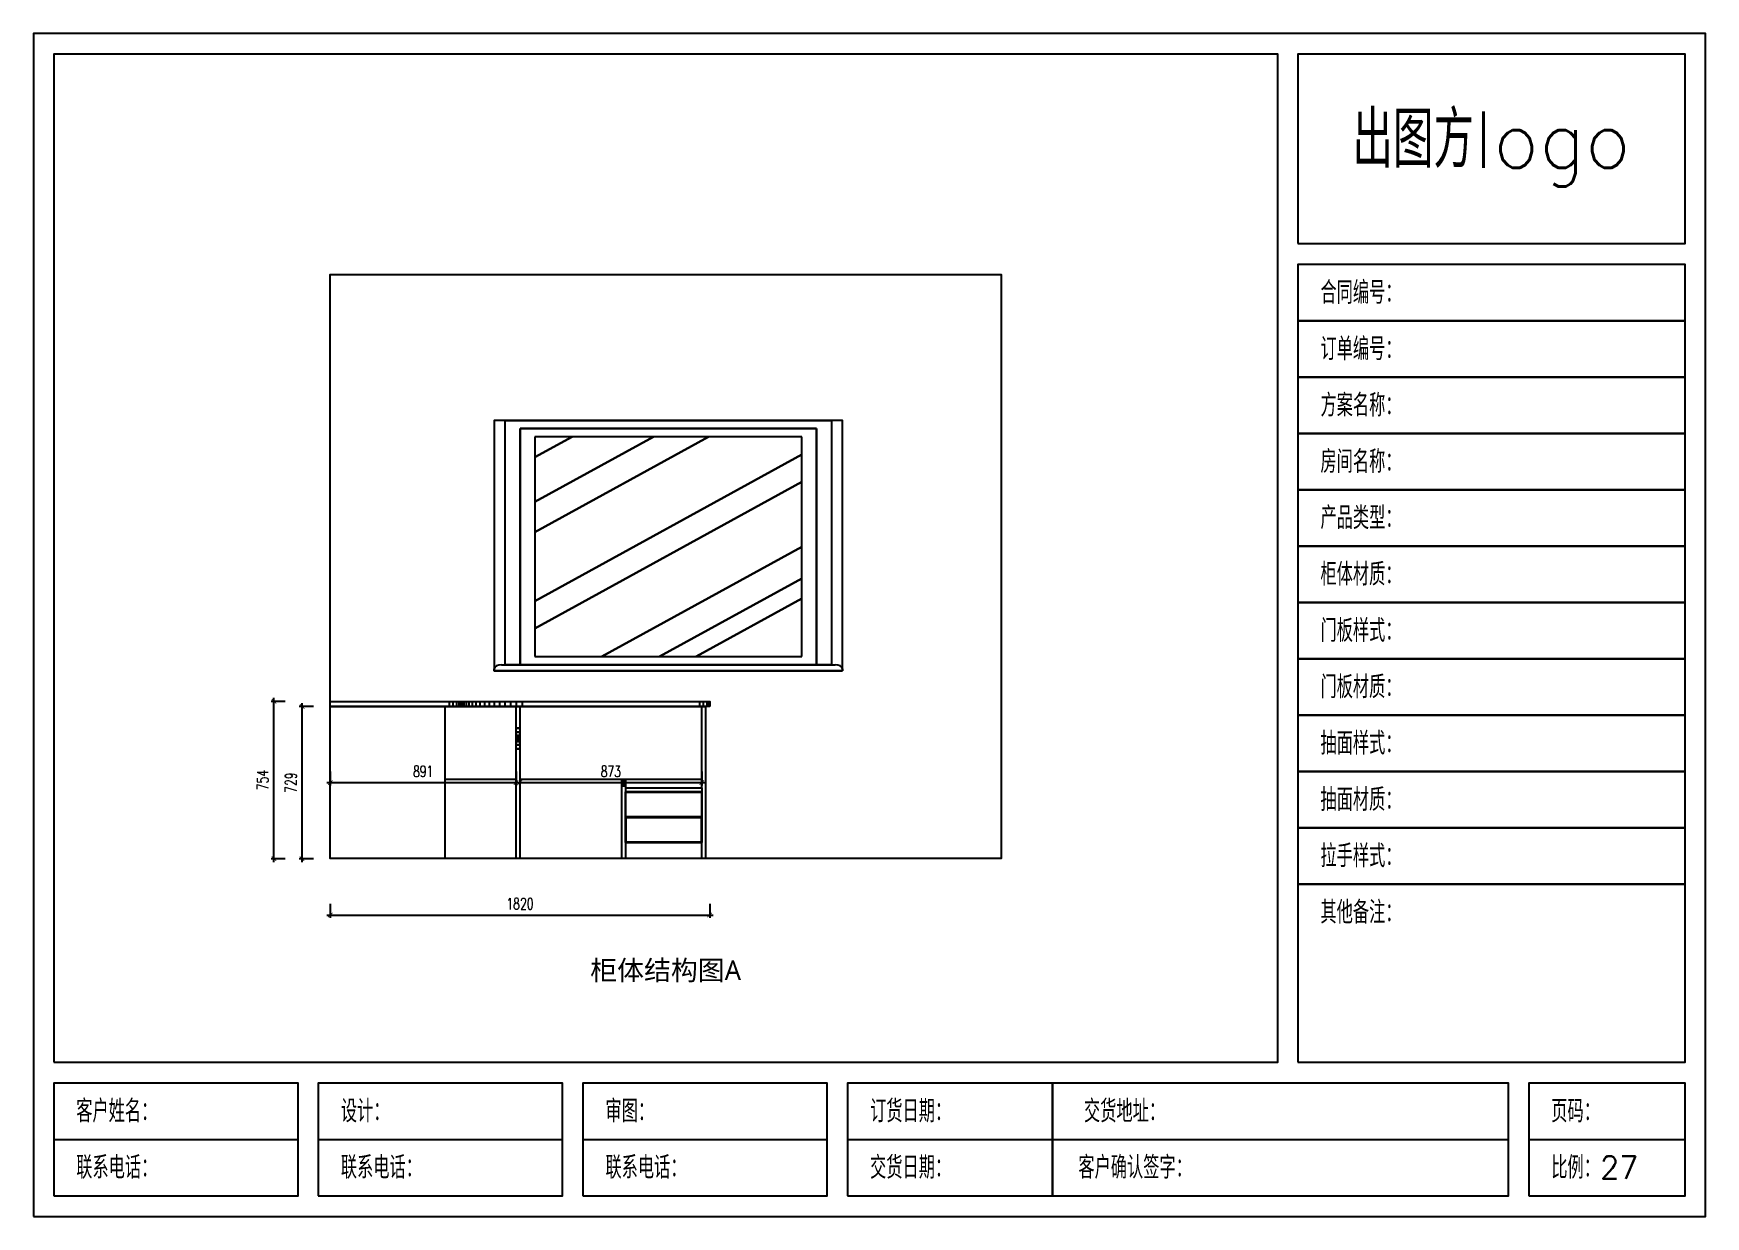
# Model space of a CAD drawing. Header units: millimetres. Extents: x 0 to 37570, y -10972 to 32224.
# Drawn here: x 11434 to 19454, y 0 to 5670 of the extents above; entities that cross this region are included whole.
import ezdxf

# ---------------------------------------------------------------- set-up
doc = ezdxf.new("R2010")
doc.units = ezdxf.units.MM
doc.header["$LTSCALE"] = 10
doc.header["$MEASUREMENT"] = 0
doc.linetypes.add('ACAD_ISO07W100', pattern=[3, 0, -3])
for name, color, linetype in [('E1-立面墙体', 5, 'BYLAYER'), ('E11-标题', 2, 'BYLAYER'), ('E5-立面门窗', 1, 'BYLAYER'), ('E7-图例造型线', 30, 'BYLAYER'), ('E7-橱衣柜造型线', 4, 'BYLAYER'), ('E7-高亮橱衣柜造型线', 30, 'BYLAYER'), ('E8-立面尺寸标注', 1, 'BYLAYER'), ('T-图框', 1, 'BYLAYER')]:
    doc.layers.add(name, color=color, linetype=linetype)
doc.styles.add('DIMTEXT', font='simplex.shx', dxfattribs={"width": 0.7, "bigfont": 'gbcbig.shx'})
doc.styles.get("Standard").update_dxf_attribs({"font": 'simplex.shx', "bigfont": 'gbcbig.shx'})
doc.dimstyles.new('Kujiale', dxfattribs={"dimscale": 25, "dimtxt": 2, "dimasz": 0.8, "dimexe": 0.5, "dimexo": 0.5, "dimgap": 1, "dimtad": 1, "dimdec": 4, "dimrnd": 1, "dimdsep": 46, "dimtxsty": 'DIMTEXT', "dimblk": 'ARCHTICK', "dimcen": 2.5, "dimdle": 0.6, "dimclrd": 1, "dimclre": 1, "dimclrt": 2, "dimadec": 0, "dimazin": 0, "dimtfac": 1, "dimtdec": 4, "dimtix": 1, "dimtmove": 2, "dimatfit": 3, "dimldrblk": 'ARCHTICK', "dimfxlon": 1, "dimtolj": 1, "dimtzin": 0, "dimarcsym": 0})

# ---------------------------------------------------------------- blocks, each defined once
blk = doc.blocks.new('平开窗2710377')
at = {"linetype": 'ACAD_ISO07W100'}
blk.add_wipeout([(-470, -615), (-450, -585), (-440, -585), (-440, 575), (-440, 615), (-400, 615), (400, 615), (440, 615), (440, 575), (440, -585), (450, -585), (470, -615), (450, -615), (440, -615), (400, -615), (-400, -615), (-440, -615), (-450, -615)], dxfattribs=at).dxf.layer = 'E7-图例造型线'
at = {"layer": 'E7-图例造型线'}
for points in [[(-440, 615), (440, 615)], [(-440, -585), (-440, 615)], [(440, 615), (440, -585)], [(-400, 575), (400, 575)], [(-400, -585), (-400, 575)], [(400, 575), (-400, 575)], [(-400, 575), (-400, -585)], [(400, 575), (400, -585)], [(400, -585), (400, 575)], [(360, 535), (-360, 535)], [(-360, 535), (-360, -545)], [(-360, 66.6), (108.4, 535)], [(108.4, 535), (-360, 66.6)], [(-360, 215.1), (-40.1, 535)], [(-40.1, 535), (-360, 215.1)], [(-360, 434.3), (-259.3, 535)], [(-259.3, 535), (-360, 434.3)], [(360, -545), (360, 535)], [(-360, -272.8), (360, 447.2)], [(360, 447.2), (-360, -272.8)], [(-360, -407.1), (360, 312.9)], [(360, 312.9), (-360, -407.1)], [(-179.7, -545), (360, -5.3)], [(360, -5.3), (-179.7, -545)], [(-24.1, -545), (360, -160.9)], [(360, -160.9), (-24.1, -545)], [(74.9, -545), (360, -259.9)], [(360, -259.9), (74.9, -545)], [(-450, -585), (450, -585)], [(440, -585), (-440, -585)], [(400, -585), (-400, -585)], [(-400, -585), (400, -585)], [(-360, -545), (360, -545)], [(-470, -615), (-470, -605)], [(470, -615), (-470, -615)], [(470, -605), (470, -615)]]:
    blk.add_lwpolyline(points, dxfattribs=at)
for centre, start, end in [((-450, -605), 90.0076, 179.9923), ((450, -605), 0.0077, 89.9924)]:
    blk.add_arc(centre, 20, start, end, dxfattribs=at)
blk = doc.blocks.new('CustomElevation2710378')
at = {"linetype": 'ACAD_ISO07W100'}
for points in [[(1782, 379), (909, 379), (909, 729), (1782, 729)], [(1781.5, 0), (1416.5, 0), (1416.5, 78), (1781.5, 78)]]:
    blk.add_wipeout(points, dxfattribs=at).dxf.layer = 'E7-橱衣柜造型线'
at = {"layer": 'E7-橱衣柜造型线'}
for points in [[(1782, 379), (909, 379), (909, 729), (1782, 729), (1782, 379)], [(1781.5, 0), (1416.5, 0), (1416.5, 78), (1781.5, 78), (1781.5, 0)]]:
    blk.add_lwpolyline(points, dxfattribs=at)
at = {"linetype": 'ACAD_ISO07W100'}
for points in [[(891, 379), (550, 379), (550, 729), (891, 729)], [(1800, 0), (1782, 0), (1782, 729), (1800, 729)]]:
    blk.add_wipeout(points, dxfattribs=at).dxf.layer = 'E7-橱衣柜造型线'
at = {"layer": 'E7-橱衣柜造型线'}
for points in [[(891, 379), (550, 379), (550, 729), (891, 729), (891, 379)], [(1800, 0), (1782, 0), (1782, 729), (1800, 729), (1800, 0)], [(1820, 729), (1816.2, 729), (1816.2, 754), (1820, 754), (1820, 729)]]:
    blk.add_lwpolyline(points, dxfattribs=at)
at = {"linetype": 'ACAD_ISO07W100'}
for points in [[(550, 0), (0, 0), (0, 729), (550, 729)], [(909, 626), (891, 626), (891, 729), (909, 729)], [(1816.2, 729), (1805.4, 729), (1805.4, 754), (1816.2, 754)], [(1781.5, 321), (1416.5, 321), (1416.5, 339), (1781.5, 339)]]:
    blk.add_wipeout(points, dxfattribs=at).dxf.layer = 'E7-橱衣柜造型线'
at = {"layer": 'E7-橱衣柜造型线'}
for points in [[(550, 0), (0, 0), (0, 729), (550, 729), (550, 0)], [(909, 626), (891, 626), (891, 729), (909, 729), (909, 626)], [(1816.2, 729), (1805.4, 729), (1805.4, 754), (1816.2, 754), (1816.2, 729)], [(1781.5, 321), (1416.5, 321), (1416.5, 339), (1781.5, 339), (1781.5, 321)]]:
    blk.add_lwpolyline(points, dxfattribs=at)
at = {"linetype": 'ACAD_ISO07W100'}
for points in [[(589.1, 729), (570, 729), (570, 754), (589.1, 754)], [(1805.4, 729), (1789.1, 729), (1789.1, 754), (1805.4, 754)], [(909, 606.9), (891, 606.9), (891, 626), (909, 626)], [(1416, 349), (1398, 349), (1398, 360.5), (1416, 360.5)]]:
    blk.add_wipeout(points, dxfattribs=at).dxf.layer = 'E7-橱衣柜造型线'
at = {"layer": 'E7-橱衣柜造型线'}
for points in [[(589.1, 729), (570, 729), (570, 754), (589.1, 754), (589.1, 729)], [(1805.4, 729), (1789.1, 729), (1789.1, 754), (1805.4, 754), (1805.4, 729)], [(909, 606.9), (891, 606.9), (891, 626), (909, 626), (909, 606.9)], [(1416, 349), (1398, 349), (1398, 360.5), (1416, 360.5), (1416, 349)]]:
    blk.add_lwpolyline(points, dxfattribs=at)
at = {"linetype": 'ACAD_ISO07W100'}
for points in [[(570, 729), (0, 729), (0, 754), (570, 754)], [(1789.1, 729), (1770, 729), (1770, 754), (1789.1, 754)], [(909, 590.6), (891, 590.6), (891, 606.9), (909, 606.9)], [(1416, 0), (1398, 0), (1398, 349), (1416, 349)]]:
    blk.add_wipeout(points, dxfattribs=at).dxf.layer = 'E7-橱衣柜造型线'
at = {"layer": 'E7-橱衣柜造型线'}
for points in [[(570, 729), (0, 729), (0, 754), (570, 754), (570, 729)], [(1789.1, 729), (1770, 729), (1770, 754), (1789.1, 754), (1789.1, 729)], [(909, 590.6), (891, 590.6), (891, 606.9), (909, 606.9), (909, 590.6)], [(1416, 376.7), (1398, 376.7), (1398, 379), (1416, 379), (1416, 376.7)], [(1416, 370.2), (1398, 370.2), (1398, 376.7), (1416, 376.7), (1416, 370.2)], [(1416, 360.5), (1398, 360.5), (1398, 370.2), (1416, 370.2), (1416, 360.5)], [(1416, 0), (1398, 0), (1398, 349), (1416, 349), (1416, 0)]]:
    blk.add_lwpolyline(points, dxfattribs=at)
at = {"linetype": 'ACAD_ISO07W100'}
for points in [[(1770, 729), (920, 729), (920, 754), (1770, 754)], [(909, 579.8), (891, 579.8), (891, 590.6), (909, 590.6)], [(1781.5, 78), (1416.5, 78), (1416.5, 96), (1418, 96), (1418, 80), (1780, 79), (1780, 96), (1781.5, 96)]]:
    blk.add_wipeout(points, dxfattribs=at).dxf.layer = 'E7-橱衣柜造型线'
at = {"layer": 'E7-橱衣柜造型线'}
for points in [[(1770, 729), (920, 729), (920, 754), (1770, 754), (1770, 729)], [(909, 579.8), (891, 579.8), (891, 590.6), (909, 590.6), (909, 579.8)], [(909, 576), (891, 576), (891, 579.8), (909, 579.8), (909, 576)], [(909, 572.2), (891, 572.2), (891, 576), (909, 576), (909, 572.2)], [(1781.5, 78), (1416.5, 78), (1416.5, 96), (1418, 96), (1418, 80), (1780, 79), (1780, 96), (1781.5, 96), (1781.5, 78)]]:
    blk.add_lwpolyline(points, dxfattribs=at)
at = {"linetype": 'ACAD_ISO07W100'}
for points in [[(920, 729), (892.3, 729), (892.3, 754), (920, 754)], [(909, 561.4), (891, 561.4), (891, 572.2), (909, 572.2)], [(1416.5, 96), (1416.5, 321), (1781.5, 321), (1781.5, 96), (1780, 96), (1780, 197), (1418, 197), (1418, 96)]]:
    blk.add_wipeout(points, dxfattribs=at).dxf.layer = 'E7-橱衣柜造型线'
at = {"layer": 'E7-橱衣柜造型线'}
for points in [[(920, 729), (892.3, 729), (892.3, 754), (920, 754), (920, 729)], [(909, 561.4), (891, 561.4), (891, 572.2), (909, 572.2), (909, 561.4)], [(1416.5, 96), (1416.5, 321), (1781.5, 321), (1781.5, 96), (1780, 96), (1780, 197), (1418, 197), (1418, 96), (1416.5, 96)]]:
    blk.add_lwpolyline(points, dxfattribs=at)
at = {"linetype": 'ACAD_ISO07W100'}
for points in [[(892.3, 729), (864.9, 729), (864.9, 754), (892.3, 754)], [(909, 545.1), (891, 545.1), (891, 561.4), (909, 561.4)]]:
    blk.add_wipeout(points, dxfattribs=at).dxf.layer = 'E7-橱衣柜造型线'
at = {"layer": 'E7-橱衣柜造型线'}
for points in [[(892.3, 729), (864.9, 729), (864.9, 754), (892.3, 754), (892.3, 729)], [(909, 545.1), (891, 545.1), (891, 561.4), (909, 561.4), (909, 545.1)]]:
    blk.add_lwpolyline(points, dxfattribs=at)
at = {"linetype": 'ACAD_ISO07W100'}
for points in [[(864.9, 729), (837.9, 729), (837.9, 754), (864.9, 754)], [(909, 526), (891, 526), (891, 545.1), (909, 545.1)]]:
    blk.add_wipeout(points, dxfattribs=at).dxf.layer = 'E7-橱衣柜造型线'
at = {"layer": 'E7-橱衣柜造型线'}
for points in [[(864.9, 729), (837.9, 729), (837.9, 754), (864.9, 754), (864.9, 729)], [(909, 526), (891, 526), (891, 545.1), (909, 545.1), (909, 526)]]:
    blk.add_lwpolyline(points, dxfattribs=at)
at = {"linetype": 'ACAD_ISO07W100'}
for points in [[(837.9, 729), (811.6, 729), (811.6, 754), (837.9, 754)], [(909, 0), (891, 0), (891, 526), (909, 526)]]:
    blk.add_wipeout(points, dxfattribs=at).dxf.layer = 'E7-橱衣柜造型线'
at = {"layer": 'E7-橱衣柜造型线'}
for points in [[(837.9, 729), (811.6, 729), (811.6, 754), (837.9, 754), (837.9, 729)], [(909, 0), (891, 0), (891, 526), (909, 526), (909, 0)]]:
    blk.add_lwpolyline(points, dxfattribs=at)
at = {"linetype": 'ACAD_ISO07W100'}
blk.add_wipeout([(811.6, 729), (786.3, 729), (786.3, 754), (811.6, 754)], dxfattribs=at).dxf.layer = 'E7-橱衣柜造型线'
at = {"layer": 'E7-橱衣柜造型线'}
blk.add_lwpolyline([(811.6, 729), (786.3, 729), (786.3, 754), (811.6, 754), (811.6, 729)], dxfattribs=at)
at = {"linetype": 'ACAD_ISO07W100'}
blk.add_wipeout([(786.3, 729), (762.1, 729), (762.1, 754), (786.3, 754)], dxfattribs=at).dxf.layer = 'E7-橱衣柜造型线'
at = {"layer": 'E7-橱衣柜造型线'}
blk.add_lwpolyline([(786.3, 729), (762.1, 729), (762.1, 754), (786.3, 754), (786.3, 729)], dxfattribs=at)
at = {"linetype": 'ACAD_ISO07W100'}
blk.add_wipeout([(762.1, 729), (739.2, 729), (739.2, 754), (762.1, 754)], dxfattribs=at).dxf.layer = 'E7-橱衣柜造型线'
at = {"layer": 'E7-橱衣柜造型线'}
blk.add_lwpolyline([(762.1, 729), (739.2, 729), (739.2, 754), (762.1, 754), (762.1, 729)], dxfattribs=at)
at = {"linetype": 'ACAD_ISO07W100'}
blk.add_wipeout([(739.2, 729), (717.9, 729), (717.9, 754), (739.2, 754)], dxfattribs=at).dxf.layer = 'E7-橱衣柜造型线'
at = {"layer": 'E7-橱衣柜造型线'}
blk.add_lwpolyline([(739.2, 729), (717.9, 729), (717.9, 754), (739.2, 754), (739.2, 729)], dxfattribs=at)
at = {"linetype": 'ACAD_ISO07W100'}
blk.add_wipeout([(717.9, 729), (698.3, 729), (698.3, 754), (717.9, 754)], dxfattribs=at).dxf.layer = 'E7-橱衣柜造型线'
at = {"layer": 'E7-橱衣柜造型线'}
blk.add_lwpolyline([(717.9, 729), (698.3, 729), (698.3, 754), (717.9, 754), (717.9, 729)], dxfattribs=at)
at = {"linetype": 'ACAD_ISO07W100'}
blk.add_wipeout([(698.3, 729), (680.6, 729), (680.6, 754), (698.3, 754)], dxfattribs=at).dxf.layer = 'E7-橱衣柜造型线'
at = {"layer": 'E7-橱衣柜造型线'}
blk.add_lwpolyline([(698.3, 729), (680.6, 729), (680.6, 754), (698.3, 754), (698.3, 729)], dxfattribs=at)
at = {"linetype": 'ACAD_ISO07W100'}
blk.add_wipeout([(680.6, 729), (664.9, 729), (664.9, 754), (680.6, 754)], dxfattribs=at).dxf.layer = 'E7-橱衣柜造型线'
at = {"layer": 'E7-橱衣柜造型线'}
blk.add_lwpolyline([(680.6, 729), (664.9, 729), (664.9, 754), (680.6, 754), (680.6, 729)], dxfattribs=at)
at = {"linetype": 'ACAD_ISO07W100'}
blk.add_wipeout([(664.9, 729), (651.5, 729), (651.5, 754), (664.9, 754)], dxfattribs=at).dxf.layer = 'E7-橱衣柜造型线'
at = {"layer": 'E7-橱衣柜造型线'}
blk.add_lwpolyline([(664.9, 729), (651.5, 729), (651.5, 754), (664.9, 754), (664.9, 729)], dxfattribs=at)
at = {"linetype": 'ACAD_ISO07W100'}
blk.add_wipeout([(651.5, 729), (640.3, 729), (640.3, 754), (651.5, 754)], dxfattribs=at).dxf.layer = 'E7-橱衣柜造型线'
at = {"layer": 'E7-橱衣柜造型线'}
for points in [[(620, 729), (616.2, 729), (616.2, 754), (620, 754), (620, 729)], [(621.3, 729), (620, 729), (620, 754), (621.3, 754), (621.3, 729)], [(625.1, 729), (621.3, 729), (621.3, 754), (625.1, 754), (625.1, 729)], [(631.5, 729), (625.1, 729), (625.1, 754), (631.5, 754), (631.5, 729)], [(640.3, 729), (631.5, 729), (631.5, 754), (640.3, 754), (640.3, 729)], [(651.5, 729), (640.3, 729), (640.3, 754), (651.5, 754), (651.5, 729)]]:
    blk.add_lwpolyline(points, dxfattribs=at)
at = {"linetype": 'ACAD_ISO07W100'}
blk.add_wipeout([(616.2, 729), (605.4, 729), (605.4, 754), (616.2, 754)], dxfattribs=at).dxf.layer = 'E7-橱衣柜造型线'
at = {"layer": 'E7-橱衣柜造型线'}
blk.add_lwpolyline([(616.2, 729), (605.4, 729), (605.4, 754), (616.2, 754), (616.2, 729)], dxfattribs=at)
at = {"linetype": 'ACAD_ISO07W100'}
blk.add_wipeout([(605.4, 729), (589.1, 729), (589.1, 754), (605.4, 754)], dxfattribs=at).dxf.layer = 'E7-橱衣柜造型线'
at = {"layer": 'E7-橱衣柜造型线'}
blk.add_lwpolyline([(605.4, 729), (589.1, 729), (589.1, 754), (605.4, 754), (605.4, 729)], dxfattribs=at)
blk = doc.blocks.new('CustomElevation2710379')
at = {"layer": 'E7-高亮橱衣柜造型线'}
for points in [[(1780, 201), (1418, 201), (1418, 319), (1780, 319), (1780, 201)], [(1780, 79), (1418, 80), (1418, 197), (1780, 197), (1780, 79)]]:
    blk.add_lwpolyline(points, dxfattribs=at)
blk = doc.blocks.new('_ArchTick')
at = {"layer": 'E11-标题', "color": 1, "const_width": 0.15}
blk.add_lwpolyline([(-0.5, -0.5), (0.5, 0.5)], dxfattribs=at)
blk = doc.blocks.new('*D112')
at = {"layer": 'Defpoints', "color": 0, "transparency": 16777216}
for p in [(12587.9, 2469.1), (12655.4, 2469.1), (12655.4, 1715.1)]:
    blk.add_point(p, dxfattribs=at)
at = {"layer": 'E8-立面尺寸标注', "color": 1, "lineweight": -2, "transparency": 16777216}
for p, q in [((12641.9, 2469.1), (12574.4, 2469.1)), ((12587.9, 1698.9), (12587.9, 2485.3)), ((12641.9, 1715.1), (12574.4, 1715.1))]:
    blk.add_line(p, q, dxfattribs=at)
at = {"layer": 'E8-立面尺寸标注', "color": 1, "lineweight": -2, "transparency": 16777216, "xscale": 21.6, "yscale": 21.6, "zscale": 21.6}
for p, rotation in [((12587.9, 2469.1), 90), ((12587.9, 1715.1), 270)]:
    blk.add_blockref('_ArchTick', p, dxfattribs=dict(at, rotation=rotation))
at = {"layer": 'E8-立面尺寸标注', "color": 2, "transparency": 16777216, "insert": (12533.9, 2092.1), "char_height": 54, "attachment_point": 5, "rotation": 90, "style": 'DIMTEXT'}
blk.add_mtext('\\A1;754', dxfattribs=at)
blk = doc.blocks.new('*D113')
at = {"layer": 'Defpoints', "color": 0, "transparency": 16777216}
for p in [(12857.9, 1512.6), (14677.9, 1512.6), (14677.9, 1445.1)]:
    blk.add_point(p, dxfattribs=at)
at = {"layer": 'E8-立面尺寸标注', "color": 1, "lineweight": -2, "transparency": 16777216}
for p, q in [((12841.7, 1445.1), (14694.1, 1445.1)), ((12857.9, 1499.1), (12857.9, 1431.6)), ((14677.9, 1499.1), (14677.9, 1431.6))]:
    blk.add_line(p, q, dxfattribs=at)
at = {"layer": 'E8-立面尺寸标注', "color": 1, "lineweight": -2, "transparency": 16777216, "xscale": 21.6, "yscale": 21.6, "zscale": 21.6, "rotation": 180}
blk.add_blockref('_ArchTick', (12857.9, 1445.1), dxfattribs=at)
at = {"layer": 'E8-立面尺寸标注', "color": 1, "lineweight": -2, "transparency": 16777216, "xscale": 21.6, "yscale": 21.6, "zscale": 21.6}
blk.add_blockref('_ArchTick', (14677.9, 1445.1), dxfattribs=at)
at = {"layer": 'E8-立面尺寸标注', "color": 2, "transparency": 16777216, "insert": (13767.9, 1499.1), "char_height": 54, "attachment_point": 5, "style": 'DIMTEXT'}
blk.add_mtext('\\A1;1820', dxfattribs=at)
blk = doc.blocks.new('*D114')
at = {"layer": 'Defpoints', "color": 0, "transparency": 16777216}
for p in [(12722.9, 2444.1), (12790.4, 2444.1), (12790.4, 1715.1)]:
    blk.add_point(p, dxfattribs=at)
at = {"layer": 'E8-立面尺寸标注', "color": 1, "lineweight": -2, "transparency": 16777216}
for p, q in [((12776.9, 2444.1), (12709.4, 2444.1)), ((12722.9, 1698.9), (12722.9, 2460.3)), ((12776.9, 1715.1), (12709.4, 1715.1))]:
    blk.add_line(p, q, dxfattribs=at)
at = {"layer": 'E8-立面尺寸标注', "color": 1, "lineweight": -2, "transparency": 16777216, "xscale": 21.6, "yscale": 21.6, "zscale": 21.6}
for p, rotation in [((12722.9, 2444.1), 90), ((12722.9, 1715.1), 270)]:
    blk.add_blockref('_ArchTick', p, dxfattribs=dict(at, rotation=rotation))
at = {"layer": 'E8-立面尺寸标注', "color": 2, "transparency": 16777216, "insert": (12668.9, 2079.6), "char_height": 54, "attachment_point": 5, "rotation": 90, "style": 'DIMTEXT'}
blk.add_mtext('\\A1;729', dxfattribs=at)
blk = doc.blocks.new('*D115')
at = {"layer": 'Defpoints', "color": 0, "transparency": 16777216}
for p in [(12857.9, 2147.1), (13748.9, 2147.1), (13748.9, 2079.6)]:
    blk.add_point(p, dxfattribs=at)
at = {"layer": 'E8-立面尺寸标注', "color": 1, "lineweight": -2, "transparency": 16777216}
for p, q in [((12857.9, 2133.6), (12857.9, 2066.1)), ((13748.9, 2133.6), (13748.9, 2066.1)), ((12841.7, 2079.6), (13765.1, 2079.6))]:
    blk.add_line(p, q, dxfattribs=at)
at = {"layer": 'E8-立面尺寸标注', "color": 1, "lineweight": -2, "transparency": 16777216, "xscale": 21.6, "yscale": 21.6, "zscale": 21.6, "rotation": 180}
blk.add_blockref('_ArchTick', (12857.9, 2079.6), dxfattribs=at)
at = {"layer": 'E8-立面尺寸标注', "color": 1, "lineweight": -2, "transparency": 16777216, "xscale": 21.6, "yscale": 21.6, "zscale": 21.6}
blk.add_blockref('_ArchTick', (13748.9, 2079.6), dxfattribs=at)
at = {"layer": 'E8-立面尺寸标注', "color": 2, "transparency": 16777216, "insert": (13303.4, 2133.6), "char_height": 54, "attachment_point": 5, "style": 'DIMTEXT'}
blk.add_mtext('\\A1;891', dxfattribs=at)
blk = doc.blocks.new('*D116')
at = {"layer": 'Defpoints', "color": 0, "transparency": 16777216}
for p in [(13766.9, 2147.1), (14639.9, 2147.1), (14639.9, 2079.6)]:
    blk.add_point(p, dxfattribs=at)
at = {"layer": 'E8-立面尺寸标注', "color": 1, "lineweight": -2, "transparency": 16777216}
for p, q in [((13766.9, 2133.6), (13766.9, 2066.1)), ((14639.9, 2133.6), (14639.9, 2066.1)), ((13750.7, 2079.6), (14656.1, 2079.6))]:
    blk.add_line(p, q, dxfattribs=at)
at = {"layer": 'E8-立面尺寸标注', "color": 1, "lineweight": -2, "transparency": 16777216, "xscale": 21.6, "yscale": 21.6, "zscale": 21.6, "rotation": 180}
blk.add_blockref('_ArchTick', (13766.9, 2079.6), dxfattribs=at)
at = {"layer": 'E8-立面尺寸标注', "color": 1, "lineweight": -2, "transparency": 16777216, "xscale": 21.6, "yscale": 21.6, "zscale": 21.6}
blk.add_blockref('_ArchTick', (14639.9, 2079.6), dxfattribs=at)
at = {"layer": 'E8-立面尺寸标注', "color": 2, "transparency": 16777216, "insert": (14203.4, 2133.6), "char_height": 54, "attachment_point": 5, "style": 'DIMTEXT'}
blk.add_mtext('\\A1;873', dxfattribs=at)

msp = doc.modelspace()

# ---------------------------------------------------------------- linework, layer by layer
at = {"layer": 'E1-立面墙体'}
msp.add_lwpolyline([(12857.93945, 1715.1499), (12857.93945, 4515.1499), (16075.25977, 4515.1499), (16075.25977, 1715.1499), (12857.93945, 1715.1499)], dxfattribs=at)
at = {"layer": 'T-图框'}
for p, q in [((11531.7002, 369.89999), (12703.5, 369.89999)), ((12800.7002, 369.89999), (13972.5, 369.89999)), ((14069.7002, 369.89999), (15241.5, 369.89999)), ((15338.7002, 369.89999), (18508.5, 369.89999)), ((18605.69922, 369.89999), (19356.30078, 369.89999))]:
    msp.add_line(p, q, dxfattribs=at)
at = {"layer": 'T-图框', "color": 8}
msp.add_lwpolyline([(11434.5, 0), (19453.5, 0), (19453.5, 5670), (11434.5, 5670), (11434.5, 0)], dxfattribs=at)
at = {"layer": 'T-图框'}
for points in [[(11531.7002, 739.79999), (17401.5, 739.79999), (17401.5, 5570.09961), (11531.7002, 5570.09961), (11531.7002, 739.79999)], [(17498.69922, 4662.8999), (19356.30078, 4662.8999), (19356.30078, 5570.1001), (17498.69922, 5570.1001), (17498.69922, 4662.8999)], [(17498.69922, 4293), (19356.30078, 4293), (19356.30078, 4563), (17498.69922, 4563), (17498.69922, 4293)], [(17498.69922, 4023), (19356.30078, 4023), (19356.30078, 4293), (17498.69922, 4293), (17498.69922, 4023)], [(17498.69922, 3753), (19356.30078, 3753), (19356.30078, 4023), (17498.69922, 4023), (17498.69922, 3753)], [(17498.69922, 3483), (19356.30078, 3483), (19356.30078, 3753), (17498.69922, 3753), (17498.69922, 3483)], [(17498.69922, 3213), (19356.30078, 3213), (19356.30078, 3483), (17498.69922, 3483), (17498.69922, 3213)], [(17498.69922, 2943), (19356.30078, 2943), (19356.30078, 3213), (17498.69922, 3213), (17498.69922, 2943)], [(17498.69922, 2673), (19356.30078, 2673), (19356.30078, 2943), (17498.69922, 2943), (17498.69922, 2673)], [(17498.69922, 2403), (19356.30078, 2403), (19356.30078, 2673), (17498.69922, 2673), (17498.69922, 2403)], [(17498.69922, 2133), (19356.30078, 2133), (19356.30078, 2403), (17498.69922, 2403), (17498.69922, 2133)], [(17498.69922, 1863), (19356.30078, 1863), (19356.30078, 2133), (17498.69922, 2133), (17498.69922, 1863)], [(17498.69922, 1593), (19356.30078, 1593), (19356.30078, 1863), (17498.69922, 1863), (17498.69922, 1593)], [(17498.69922, 739.79999), (19356.30078, 739.79999), (19356.30078, 1593), (17498.69922, 1593), (17498.69922, 739.79999)], [(11531.7002, 99.9), (12703.5, 99.9), (12703.5, 639.90002), (11531.7002, 639.90002), (11531.7002, 99.9)], [(12800.7002, 99.9), (13972.5, 99.9), (13972.5, 639.90002), (12800.7002, 639.90002), (12800.7002, 99.9)], [(14069.7002, 99.9), (15241.5, 99.9), (15241.5, 639.90002), (14069.7002, 639.90002), (14069.7002, 99.9)], [(15338.7002, 99.9), (16321.5, 99.9), (16321.5, 639.90002), (15338.7002, 639.90002), (15338.7002, 99.9)], [(16321.5, 99.9), (18508.5, 99.9), (18508.5, 639.90002), (16321.5, 639.90002), (16321.5, 99.9)], [(18605.69922, 99.9), (19356.30078, 99.9), (19356.30078, 639.90002), (18605.69922, 639.90002), (18605.69922, 99.9)]]:
    msp.add_lwpolyline(points, dxfattribs=at)

# ---------------------------------------------------------------- texts
at = {"layer": 'E11-标题', "insert": (14466.59961, 1175.1499), "char_height": 94.5, "attachment_point": 5}
msp.add_mtext('\\fMicrosoft YaHei;柜体结构图A', dxfattribs=at)
at = {"layer": 'T-图框'}
for s, insert, char_height, attachment_point in [('出图方logo', (18427.5, 5116.5), 270, 5), ('合同编号：', (17606.69922, 4428), 108, 4), ('订单编号：', (17606.69922, 4158), 108, 4), ('方案名称：', (17606.69922, 3888), 108, 4), ('房间名称：', (17606.69922, 3618), 108, 4), ('产品类型：', (17606.69922, 3348), 108, 4), ('柜体材质：', (17606.69922, 3078), 108, 4), ('门板样式：', (17606.69922, 2808), 108, 4), ('门板材质：', (17606.69922, 2538), 108, 4), ('抽面样式：', (17606.69922, 2268), 108, 4), ('抽面材质：', (17606.69922, 1998), 108, 4), ('拉手样式：', (17606.69922, 1728), 108, 4), ('其他备注：', (17606.69922, 1458), 108, 4), ('客户姓名：', (11639.7002, 504.90002), 108, 4), ('设计：', (12908.7002, 504.90002), 108, 4), ('审图：', (14177.7002, 504.90002), 108, 4), ('订货日期：', (15446.7002, 504.90002), 108, 4), ('交货地址：', (16472.69922, 504.90002), 108, 4), ('页码：', (18713.69922, 504.90002), 108, 4), ('联系电话：', (11639.7002, 234.89999), 108, 4), ('联系电话：', (12908.7002, 234.89999), 108, 4), ('联系电话：', (14177.7002, 234.89999), 108, 4), ('交货日期：', (15446.7002, 234.89999), 108, 4), ('客户确认签字：', (16445.69922, 234.89999), 108, 4), ('比例：27', (18713.69922, 234.89999), 108, 4)]:
    msp.add_mtext(s, dxfattribs=dict(at, insert=insert, char_height=char_height, attachment_point=attachment_point))

# ---------------------------------------------------------------- dimensions: what is measured, and where the dimension line sits
at = {"layer": 'E8-立面尺寸标注'}
for p1, p2, distance, text, picture, middle in [((12655.43945, 1715.1499), (12655.43945, 2469.1499), 67.5, '754', '*D112', (12533.93945, 2092.1499)), ((12790.43945, 1715.1499), (12790.43945, 2444.1499), 67.5, '729', '*D114', (12668.93945, 2079.6499)), ((12857.93945, 1512.6499), (14677.93945, 1512.6499), -67.5, '1820', '*D113', (13767.93945, 1499.1499))]:
    dim = msp.add_aligned_dim(p1=p1, p2=p2, distance=distance, text=text, dimstyle='Kujiale', override={"dimscale": 27}, dxfattribs=at)
    dim.commit()
    dim.dimension.update_dxf_attribs({"geometry": picture, "text_midpoint": middle})

# ---------------------------------------------------------------- next in the draw order: block references
at = {"layer": 'E7-橱衣柜造型线'}
msp.add_blockref('CustomElevation2710378', (12857.93945, 1715.1499), dxfattribs=at)

# ---------------------------------------------------------------- next in the draw order: wipeouts: each hides what was drawn before it
at = {"linetype": 'ACAD_ISO07W100'}
msp.add_wipeout([(15314.48145, 2615.1499), (15314.48145, 3815.1499), (13644.21289, 3815.1499), (13644.21289, 2615.1499)], dxfattribs=at).dxf.layer = 'E5-立面门窗'

# ---------------------------------------------------------------- next in the draw order: linework, layer by layer
at = {"layer": 'E5-立面门窗'}
msp.add_lwpolyline([(15314.48145, 2615.1499), (15314.48145, 3815.1499), (13644.21289, 3815.1499), (13644.21289, 2615.1499), (15314.48145, 2615.1499)], dxfattribs=at)

# ---------------------------------------------------------------- next in the draw order: block references
at = {"layer": 'E7-高亮橱衣柜造型线'}
msp.add_blockref('CustomElevation2710379', (12857.93945, 1715.1499), dxfattribs=at)

# ---------------------------------------------------------------- next in the draw order: dimensions: what is measured, and where the dimension line sits
at = {"layer": 'E8-立面尺寸标注'}
for p1, p2, text, picture, middle in [((12857.93945, 2147.1499), (13748.93945, 2147.1499), '891', '*D115', (13303.43945, 2133.6499)), ((13766.93945, 2147.1499), (14639.93945, 2147.1499), '873', '*D116', (14203.43945, 2133.6499))]:
    dim = msp.add_aligned_dim(p1=p1, p2=p2, distance=-67.5, text=text, dimstyle='Kujiale', override={"dimscale": 27}, dxfattribs=at)
    dim.commit()
    dim.dimension.update_dxf_attribs({"geometry": picture, "text_midpoint": middle})

# ---------------------------------------------------------------- next in the draw order: block references
at = {"layer": 'E7-图例造型线', "xscale": 1.776881337165832, "yscale": 0.97560977935791}
msp.add_blockref('平开窗2710377', (14479.34766, 3215.1499), dxfattribs=at)

doc.saveas('drawing.dxf')
